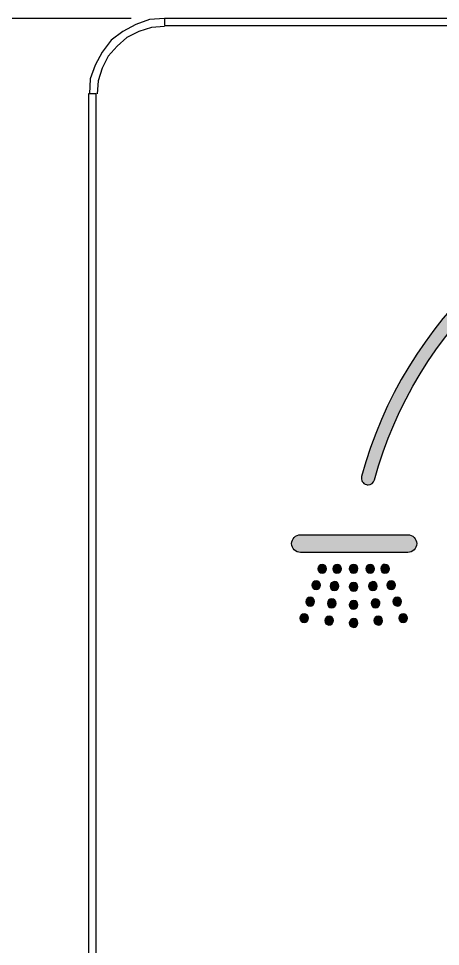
# Model space of a CAD drawing. Extents: x -1640 to -1430, y -4199 to -3902.
# Drawn here: x -1567.24 to -1554.55, y -4013.35 to -3985.44 of the extents above; entities that cross this region are included whole.
import ezdxf

# ---------------------------------------------------------------- set-up
doc = ezdxf.new("R2010")
doc.units = 0
doc.header["$LTSCALE"] = 7
for name, color, linetype in [('D', 2, 'CONTINUOUS'), ('DIM', 2, 'CONTINUOUS'), ('DWG', 7, 'CONTINUOUS')]:
    doc.layers.add(name, color=color, linetype=linetype)

msp = doc.modelspace()

# ---------------------------------------------------------------- hatches: boundary and pattern name
at = {"layer": 'D'}
h = msp.add_hatch(color=256, dxfattribs=at)
h.dxf.hatch_style = 2
edge = h.paths.add_edge_path()
edge.add_spline(control_points=[(-1556.727, -3999.468), (-1556.744, -3999.468), (-1556.761, -3999.465), (-1556.779, -3999.461), (-1556.886, -3999.432), (-1556.95, -3999.322), (-1556.921, -3999.214), (-1555.655, -3994.509), (-1551.743, -3990.897), (-1546.955, -3990.011), (-1546.846, -3989.991), (-1546.741, -3990.063), (-1546.721, -3990.172), (-1546.701, -3990.281), (-1546.773, -3990.386), (-1546.882, -3990.406), (-1551.519, -3991.264), (-1555.307, -3994.763), (-1556.533, -3999.319), (-1556.557, -3999.409), (-1556.638, -3999.468), (-1556.727, -3999.468)], knot_values=[0, 0, 0, 0, 1, 1, 1, 2, 2, 2, 3, 3, 3, 4, 4, 4, 5, 5, 5, 6, 6, 6, 7, 7, 7, 7], degree=3, periodic=0)
h = msp.add_hatch(color=256, dxfattribs=at)
h.dxf.hatch_style = 2
edge = h.paths.add_edge_path()
edge.add_spline(control_points=[(-1555.531, -4001.501), (-1555.384, -4001.501), (-1555.265, -4001.382), (-1555.265, -4001.235), (-1555.265, -4001.088), (-1555.384, -4000.969), (-1555.531, -4000.969), (-1555.531, -4000.969), (-1558.76, -4000.969), (-1558.76, -4000.969), (-1558.907, -4000.969), (-1559.026, -4001.088), (-1559.026, -4001.235), (-1559.026, -4001.382), (-1558.907, -4001.501), (-1558.76, -4001.501), (-1558.76, -4001.501), (-1555.531, -4001.501), (-1555.531, -4001.501)], knot_values=[0, 0, 0, 0, 1, 1, 1, 2, 2, 2, 3, 3, 3, 4, 4, 4, 5, 5, 5, 6, 6, 6, 6], degree=3, periodic=0)
h = msp.add_hatch(color=256, dxfattribs=at)
h.dxf.hatch_style = 2
edge = h.paths.add_edge_path()
edge.add_spline(control_points=[(-1558.108, -4001.858), (-1558.037, -4001.858), (-1557.978, -4001.917), (-1557.977, -4001.988), (-1557.977, -4002.061), (-1558.037, -4002.122), (-1558.108, -4002.122), (-1558.181, -4002.122), (-1558.237, -4002.065), (-1558.238, -4001.992), (-1558.239, -4001.919), (-1558.18, -4001.858), (-1558.108, -4001.858)], knot_values=[0, 0, 0, 0, 1, 1, 1, 2, 2, 2, 3, 3, 3, 4, 4, 4, 4], degree=3, periodic=0)
h = msp.add_hatch(color=256, dxfattribs=at)
h.dxf.hatch_style = 2
edge = h.paths.add_edge_path()
edge.add_spline(control_points=[(-1557.657, -4001.858), (-1557.587, -4001.859), (-1557.528, -4001.92), (-1557.529, -4001.99), (-1557.529, -4002.063), (-1557.59, -4002.123), (-1557.662, -4002.122), (-1557.732, -4002.121), (-1557.793, -4002.059), (-1557.792, -4001.99), (-1557.791, -4001.919), (-1557.728, -4001.857), (-1557.657, -4001.858)], knot_values=[0, 0, 0, 0, 1, 1, 1, 2, 2, 2, 3, 3, 3, 4, 4, 4, 4], degree=3, periodic=0)
h = msp.add_hatch(color=256, dxfattribs=at)
h.dxf.hatch_style = 2
edge = h.paths.add_edge_path()
edge.add_spline(control_points=[(-1557.291, -4001.991), (-1557.291, -4001.916), (-1557.234, -4001.857), (-1557.161, -4001.858), (-1557.088, -4001.858), (-1557.033, -4001.914), (-1557.032, -4001.987), (-1557.031, -4002.062), (-1557.089, -4002.121), (-1557.162, -4002.121), (-1557.233, -4002.121), (-1557.29, -4002.063), (-1557.291, -4001.991)], knot_values=[0, 0, 0, 0, 1, 1, 1, 2, 2, 2, 3, 3, 3, 4, 4, 4, 4], degree=3, periodic=0)
h = msp.add_hatch(color=256, dxfattribs=at)
h.dxf.hatch_style = 2
edge = h.paths.add_edge_path()
edge.add_spline(control_points=[(-1556.664, -4002.122), (-1556.736, -4002.121), (-1556.796, -4002.059), (-1556.794, -4001.987), (-1556.793, -4001.917), (-1556.732, -4001.858), (-1556.662, -4001.858), (-1556.59, -4001.859), (-1556.53, -4001.921), (-1556.531, -4001.993), (-1556.533, -4002.063), (-1556.594, -4002.123), (-1556.664, -4002.122)], knot_values=[0, 0, 0, 0, 1, 1, 1, 2, 2, 2, 3, 3, 3, 4, 4, 4, 4], degree=3, periodic=0)
h = msp.add_hatch(color=256, dxfattribs=at)
h.dxf.hatch_style = 2
edge = h.paths.add_edge_path()
edge.add_spline(control_points=[(-1556.085, -4001.996), (-1556.087, -4002.068), (-1556.146, -4002.124), (-1556.218, -4002.122), (-1556.291, -4002.12), (-1556.346, -4002.059), (-1556.344, -4001.984), (-1556.341, -4001.913), (-1556.281, -4001.855), (-1556.21, -4001.858), (-1556.137, -4001.86), (-1556.083, -4001.919), (-1556.085, -4001.996)], knot_values=[0, 0, 0, 0, 1, 1, 1, 2, 2, 2, 3, 3, 3, 4, 4, 4, 4], degree=3, periodic=0)
h = msp.add_hatch(color=256, dxfattribs=at)
h.dxf.hatch_style = 2
edge = h.paths.add_edge_path()
edge.add_spline(control_points=[(-1558.159, -4002.482), (-1558.159, -4002.557), (-1558.216, -4002.616), (-1558.289, -4002.616), (-1558.36, -4002.616), (-1558.419, -4002.558), (-1558.42, -4002.487), (-1558.422, -4002.414), (-1558.361, -4002.352), (-1558.29, -4002.352), (-1558.218, -4002.352), (-1558.159, -4002.411), (-1558.159, -4002.482)], knot_values=[0, 0, 0, 0, 1, 1, 1, 2, 2, 2, 3, 3, 3, 4, 4, 4, 4], degree=3, periodic=0)
h = msp.add_hatch(color=256, dxfattribs=at)
h.dxf.hatch_style = 2
edge = h.paths.add_edge_path()
edge.add_spline(control_points=[(-1557.871, -4002.511), (-1557.87, -4002.44), (-1557.812, -4002.379), (-1557.743, -4002.378), (-1557.67, -4002.377), (-1557.609, -4002.438), (-1557.609, -4002.51), (-1557.61, -4002.583), (-1557.67, -4002.643), (-1557.743, -4002.642), (-1557.813, -4002.641), (-1557.871, -4002.582), (-1557.871, -4002.511)], knot_values=[0, 0, 0, 0, 1, 1, 1, 2, 2, 2, 3, 3, 3, 4, 4, 4, 4], degree=3, periodic=0)
h = msp.add_hatch(color=256, dxfattribs=at)
h.dxf.hatch_style = 2
edge = h.paths.add_edge_path()
edge.add_spline(control_points=[(-1557.032, -4002.532), (-1557.032, -4002.604), (-1557.087, -4002.664), (-1557.158, -4002.666), (-1557.23, -4002.667), (-1557.29, -4002.608), (-1557.291, -4002.535), (-1557.291, -4002.459), (-1557.235, -4002.403), (-1557.16, -4002.403), (-1557.087, -4002.403), (-1557.033, -4002.457), (-1557.032, -4002.532)], knot_values=[0, 0, 0, 0, 1, 1, 1, 2, 2, 2, 3, 3, 3, 4, 4, 4, 4], degree=3, periodic=0)
h = msp.add_hatch(color=256, dxfattribs=at)
h.dxf.hatch_style = 2
edge = h.paths.add_edge_path()
edge.add_spline(control_points=[(-1556.712, -4002.512), (-1556.713, -4002.438), (-1556.655, -4002.378), (-1556.582, -4002.378), (-1556.51, -4002.378), (-1556.453, -4002.436), (-1556.452, -4002.509), (-1556.452, -4002.581), (-1556.507, -4002.64), (-1556.579, -4002.642), (-1556.652, -4002.644), (-1556.712, -4002.586), (-1556.712, -4002.512)], knot_values=[0, 0, 0, 0, 1, 1, 1, 2, 2, 2, 3, 3, 3, 4, 4, 4, 4], degree=3, periodic=0)
h = msp.add_hatch(color=256, dxfattribs=at)
h.dxf.hatch_style = 2
edge = h.paths.add_edge_path()
edge.add_spline(control_points=[(-1556.034, -4002.352), (-1555.961, -4002.352), (-1555.903, -4002.411), (-1555.903, -4002.486), (-1555.903, -4002.557), (-1555.961, -4002.616), (-1556.033, -4002.616), (-1556.103, -4002.617), (-1556.162, -4002.559), (-1556.163, -4002.488), (-1556.164, -4002.414), (-1556.106, -4002.353), (-1556.034, -4002.352)], knot_values=[0, 0, 0, 0, 1, 1, 1, 2, 2, 2, 3, 3, 3, 4, 4, 4, 4], degree=3, periodic=0)
h = msp.add_hatch(color=256, dxfattribs=at)
h.dxf.hatch_style = 2
edge = h.paths.add_edge_path()
edge.add_spline(control_points=[(-1558.339, -4002.977), (-1558.339, -4003.05), (-1558.398, -4003.111), (-1558.47, -4003.111), (-1558.54, -4003.111), (-1558.602, -4003.05), (-1558.602, -4002.981), (-1558.603, -4002.909), (-1558.541, -4002.847), (-1558.469, -4002.847), (-1558.399, -4002.847), (-1558.34, -4002.907), (-1558.339, -4002.977)], knot_values=[0, 0, 0, 0, 1, 1, 1, 2, 2, 2, 3, 3, 3, 4, 4, 4, 4], degree=3, periodic=0)
h = msp.add_hatch(color=256, dxfattribs=at)
h.dxf.hatch_style = 2
edge = h.paths.add_edge_path()
edge.add_spline(control_points=[(-1557.691, -4003.031), (-1557.691, -4003.103), (-1557.752, -4003.164), (-1557.823, -4003.163), (-1557.894, -4003.161), (-1557.952, -4003.102), (-1557.951, -4003.031), (-1557.951, -4002.959), (-1557.893, -4002.899), (-1557.823, -4002.899), (-1557.751, -4002.898), (-1557.69, -4002.958), (-1557.691, -4003.031)], knot_values=[0, 0, 0, 0, 1, 1, 1, 2, 2, 2, 3, 3, 3, 4, 4, 4, 4], degree=3, periodic=0)
h = msp.add_hatch(color=256, dxfattribs=at)
h.dxf.hatch_style = 2
edge = h.paths.add_edge_path()
edge.add_spline(control_points=[(-1557.032, -4003.08), (-1557.034, -4003.153), (-1557.089, -4003.209), (-1557.162, -4003.209), (-1557.236, -4003.208), (-1557.292, -4003.151), (-1557.291, -4003.075), (-1557.29, -4003), (-1557.232, -4002.946), (-1557.157, -4002.947), (-1557.083, -4002.949), (-1557.031, -4003.005), (-1557.032, -4003.08)], knot_values=[0, 0, 0, 0, 1, 1, 1, 2, 2, 2, 3, 3, 3, 4, 4, 4, 4], degree=3, periodic=0)
h = msp.add_hatch(color=256, dxfattribs=at)
h.dxf.hatch_style = 2
edge = h.paths.add_edge_path()
edge.add_spline(control_points=[(-1556.632, -4003.028), (-1556.631, -4002.956), (-1556.568, -4002.896), (-1556.496, -4002.899), (-1556.426, -4002.901), (-1556.367, -4002.964), (-1556.369, -4003.033), (-1556.371, -4003.105), (-1556.435, -4003.165), (-1556.506, -4003.163), (-1556.577, -4003.16), (-1556.634, -4003.098), (-1556.632, -4003.028)], knot_values=[0, 0, 0, 0, 1, 1, 1, 2, 2, 2, 3, 3, 3, 4, 4, 4, 4], degree=3, periodic=0)
h = msp.add_hatch(color=256, dxfattribs=at)
h.dxf.hatch_style = 2
edge = h.paths.add_edge_path()
edge.add_spline(control_points=[(-1555.851, -4002.847), (-1555.782, -4002.847), (-1555.722, -4002.907), (-1555.721, -4002.978), (-1555.719, -4003.049), (-1555.782, -4003.111), (-1555.854, -4003.111), (-1555.924, -4003.11), (-1555.983, -4003.05), (-1555.984, -4002.979), (-1555.984, -4002.908), (-1555.924, -4002.847), (-1555.851, -4002.847)], knot_values=[0, 0, 0, 0, 1, 1, 1, 2, 2, 2, 3, 3, 3, 4, 4, 4, 4], degree=3, periodic=0)
h = msp.add_hatch(color=256, dxfattribs=at)
h.dxf.hatch_style = 2
edge = h.paths.add_edge_path()
edge.add_spline(control_points=[(-1558.519, -4003.471), (-1558.518, -4003.543), (-1558.579, -4003.606), (-1558.65, -4003.606), (-1558.721, -4003.606), (-1558.781, -4003.547), (-1558.782, -4003.476), (-1558.784, -4003.405), (-1558.723, -4003.342), (-1558.651, -4003.342), (-1558.581, -4003.342), (-1558.52, -4003.401), (-1558.519, -4003.471)], knot_values=[0, 0, 0, 0, 1, 1, 1, 2, 2, 2, 3, 3, 3, 4, 4, 4, 4], degree=3, periodic=0)
h = msp.add_hatch(color=256, dxfattribs=at)
h.dxf.hatch_style = 2
edge = h.paths.add_edge_path()
edge.add_spline(control_points=[(-1558.033, -4003.551), (-1558.032, -4003.478), (-1557.971, -4003.418), (-1557.899, -4003.419), (-1557.828, -4003.42), (-1557.77, -4003.48), (-1557.771, -4003.551), (-1557.773, -4003.625), (-1557.832, -4003.684), (-1557.905, -4003.682), (-1557.975, -4003.681), (-1558.033, -4003.622), (-1558.033, -4003.551)], knot_values=[0, 0, 0, 0, 1, 1, 1, 2, 2, 2, 3, 3, 3, 4, 4, 4, 4], degree=3, periodic=0)
h = msp.add_hatch(color=256, dxfattribs=at)
h.dxf.hatch_style = 2
edge = h.paths.add_edge_path()
edge.add_spline(control_points=[(-1557.032, -4003.625), (-1557.034, -4003.698), (-1557.091, -4003.752), (-1557.164, -4003.752), (-1557.238, -4003.751), (-1557.293, -4003.693), (-1557.291, -4003.616), (-1557.289, -4003.546), (-1557.228, -4003.486), (-1557.159, -4003.488), (-1557.085, -4003.491), (-1557.031, -4003.549), (-1557.032, -4003.625)], knot_values=[0, 0, 0, 0, 1, 1, 1, 2, 2, 2, 3, 3, 3, 4, 4, 4, 4], degree=3, periodic=0)
h = msp.add_hatch(color=256, dxfattribs=at)
h.dxf.hatch_style = 2
edge = h.paths.add_edge_path()
edge.add_spline(control_points=[(-1556.29, -4003.552), (-1556.291, -4003.624), (-1556.349, -4003.682), (-1556.42, -4003.682), (-1556.493, -4003.682), (-1556.552, -4003.622), (-1556.551, -4003.549), (-1556.55, -4003.477), (-1556.492, -4003.419), (-1556.42, -4003.419), (-1556.347, -4003.418), (-1556.29, -4003.477), (-1556.29, -4003.552)], knot_values=[0, 0, 0, 0, 1, 1, 1, 2, 2, 2, 3, 3, 3, 4, 4, 4, 4], degree=3, periodic=0)
h = msp.add_hatch(color=256, dxfattribs=at)
h.dxf.hatch_style = 2
edge = h.paths.add_edge_path()
edge.add_spline(control_points=[(-1555.669, -4003.342), (-1555.599, -4003.342), (-1555.541, -4003.402), (-1555.541, -4003.474), (-1555.54, -4003.545), (-1555.603, -4003.606), (-1555.674, -4003.606), (-1555.744, -4003.605), (-1555.804, -4003.543), (-1555.804, -4003.473), (-1555.804, -4003.401), (-1555.742, -4003.342), (-1555.669, -4003.342)], knot_values=[0, 0, 0, 0, 1, 1, 1, 2, 2, 2, 3, 3, 3, 4, 4, 4, 4], degree=3, periodic=0)

# ---------------------------------------------------------------- linework, layer by layer
for points, knots in [([(-1556.727, -3999.468), (-1556.744, -3999.468), (-1556.761, -3999.465), (-1556.779, -3999.461), (-1556.886, -3999.432), (-1556.95, -3999.322), (-1556.921, -3999.214), (-1555.655, -3994.509), (-1551.743, -3990.897), (-1546.955, -3990.011), (-1546.846, -3989.991), (-1546.741, -3990.063), (-1546.721, -3990.172), (-1546.701, -3990.281), (-1546.773, -3990.386), (-1546.882, -3990.406), (-1551.519, -3991.264), (-1555.307, -3994.763), (-1556.533, -3999.319), (-1556.557, -3999.409), (-1556.638, -3999.468), (-1556.727, -3999.468)], [0, 0, 0, 0, 1, 1, 1, 2, 2, 2, 3, 3, 3, 4, 4, 4, 5, 5, 5, 6, 6, 6, 7, 7, 7, 7]), ([(-1555.531, -4001.501), (-1555.384, -4001.501), (-1555.265, -4001.382), (-1555.265, -4001.235), (-1555.265, -4001.088), (-1555.384, -4000.969), (-1555.531, -4000.969), (-1555.531, -4000.969), (-1558.76, -4000.969), (-1558.76, -4000.969), (-1558.907, -4000.969), (-1559.026, -4001.088), (-1559.026, -4001.235), (-1559.026, -4001.382), (-1558.907, -4001.501), (-1558.76, -4001.501), (-1558.76, -4001.501), (-1555.531, -4001.501), (-1555.531, -4001.501)], [0, 0, 0, 0, 1, 1, 1, 2, 2, 2, 3, 3, 3, 4, 4, 4, 5, 5, 5, 6, 6, 6, 6]), ([(-1558.108, -4001.858), (-1558.037, -4001.858), (-1557.978, -4001.917), (-1557.977, -4001.988), (-1557.977, -4002.061), (-1558.037, -4002.122), (-1558.108, -4002.122), (-1558.181, -4002.122), (-1558.237, -4002.065), (-1558.238, -4001.992), (-1558.239, -4001.919), (-1558.18, -4001.858), (-1558.108, -4001.858)], [0, 0, 0, 0, 1, 1, 1, 2, 2, 2, 3, 3, 3, 4, 4, 4, 4]), ([(-1557.657, -4001.858), (-1557.587, -4001.859), (-1557.528, -4001.92), (-1557.529, -4001.99), (-1557.529, -4002.063), (-1557.59, -4002.123), (-1557.662, -4002.122), (-1557.732, -4002.121), (-1557.793, -4002.059), (-1557.792, -4001.99), (-1557.791, -4001.919), (-1557.728, -4001.857), (-1557.657, -4001.858)], [0, 0, 0, 0, 1, 1, 1, 2, 2, 2, 3, 3, 3, 4, 4, 4, 4]), ([(-1557.291, -4001.991), (-1557.291, -4001.916), (-1557.234, -4001.857), (-1557.161, -4001.858), (-1557.088, -4001.858), (-1557.033, -4001.914), (-1557.032, -4001.987), (-1557.031, -4002.062), (-1557.089, -4002.121), (-1557.162, -4002.121), (-1557.233, -4002.121), (-1557.29, -4002.063), (-1557.291, -4001.991)], [0, 0, 0, 0, 1, 1, 1, 2, 2, 2, 3, 3, 3, 4, 4, 4, 4]), ([(-1556.664, -4002.122), (-1556.736, -4002.121), (-1556.796, -4002.059), (-1556.794, -4001.987), (-1556.793, -4001.917), (-1556.732, -4001.858), (-1556.662, -4001.858), (-1556.59, -4001.859), (-1556.53, -4001.921), (-1556.531, -4001.993), (-1556.533, -4002.063), (-1556.594, -4002.123), (-1556.664, -4002.122)], [0, 0, 0, 0, 1, 1, 1, 2, 2, 2, 3, 3, 3, 4, 4, 4, 4]), ([(-1556.085, -4001.996), (-1556.087, -4002.068), (-1556.146, -4002.124), (-1556.218, -4002.122), (-1556.291, -4002.12), (-1556.346, -4002.059), (-1556.344, -4001.984), (-1556.341, -4001.913), (-1556.281, -4001.855), (-1556.21, -4001.858), (-1556.137, -4001.86), (-1556.083, -4001.919), (-1556.085, -4001.996)], [0, 0, 0, 0, 1, 1, 1, 2, 2, 2, 3, 3, 3, 4, 4, 4, 4]), ([(-1558.159, -4002.482), (-1558.159, -4002.557), (-1558.216, -4002.616), (-1558.289, -4002.616), (-1558.36, -4002.616), (-1558.419, -4002.558), (-1558.42, -4002.487), (-1558.422, -4002.414), (-1558.361, -4002.352), (-1558.29, -4002.352), (-1558.218, -4002.352), (-1558.159, -4002.411), (-1558.159, -4002.482)], [0, 0, 0, 0, 1, 1, 1, 2, 2, 2, 3, 3, 3, 4, 4, 4, 4]), ([(-1557.871, -4002.511), (-1557.87, -4002.44), (-1557.812, -4002.379), (-1557.743, -4002.378), (-1557.67, -4002.377), (-1557.609, -4002.438), (-1557.609, -4002.51), (-1557.61, -4002.583), (-1557.67, -4002.643), (-1557.743, -4002.642), (-1557.813, -4002.641), (-1557.871, -4002.582), (-1557.871, -4002.511)], [0, 0, 0, 0, 1, 1, 1, 2, 2, 2, 3, 3, 3, 4, 4, 4, 4]), ([(-1557.032, -4002.532), (-1557.032, -4002.604), (-1557.087, -4002.664), (-1557.158, -4002.666), (-1557.23, -4002.667), (-1557.29, -4002.608), (-1557.291, -4002.535), (-1557.291, -4002.459), (-1557.235, -4002.403), (-1557.16, -4002.403), (-1557.087, -4002.403), (-1557.033, -4002.457), (-1557.032, -4002.532)], [0, 0, 0, 0, 1, 1, 1, 2, 2, 2, 3, 3, 3, 4, 4, 4, 4]), ([(-1556.712, -4002.512), (-1556.713, -4002.438), (-1556.655, -4002.378), (-1556.582, -4002.378), (-1556.51, -4002.378), (-1556.453, -4002.436), (-1556.452, -4002.509), (-1556.452, -4002.581), (-1556.507, -4002.64), (-1556.579, -4002.642), (-1556.652, -4002.644), (-1556.712, -4002.586), (-1556.712, -4002.512)], [0, 0, 0, 0, 1, 1, 1, 2, 2, 2, 3, 3, 3, 4, 4, 4, 4]), ([(-1556.034, -4002.352), (-1555.961, -4002.352), (-1555.903, -4002.411), (-1555.903, -4002.486), (-1555.903, -4002.557), (-1555.961, -4002.616), (-1556.033, -4002.616), (-1556.103, -4002.617), (-1556.162, -4002.559), (-1556.163, -4002.488), (-1556.164, -4002.414), (-1556.106, -4002.353), (-1556.034, -4002.352)], [0, 0, 0, 0, 1, 1, 1, 2, 2, 2, 3, 3, 3, 4, 4, 4, 4]), ([(-1558.339, -4002.977), (-1558.339, -4003.05), (-1558.398, -4003.111), (-1558.47, -4003.111), (-1558.54, -4003.111), (-1558.602, -4003.05), (-1558.602, -4002.981), (-1558.603, -4002.909), (-1558.541, -4002.847), (-1558.469, -4002.847), (-1558.399, -4002.847), (-1558.34, -4002.907), (-1558.339, -4002.977)], [0, 0, 0, 0, 1, 1, 1, 2, 2, 2, 3, 3, 3, 4, 4, 4, 4]), ([(-1557.691, -4003.031), (-1557.691, -4003.103), (-1557.752, -4003.164), (-1557.823, -4003.163), (-1557.894, -4003.161), (-1557.952, -4003.102), (-1557.951, -4003.031), (-1557.951, -4002.959), (-1557.893, -4002.899), (-1557.823, -4002.899), (-1557.751, -4002.898), (-1557.69, -4002.958), (-1557.691, -4003.031)], [0, 0, 0, 0, 1, 1, 1, 2, 2, 2, 3, 3, 3, 4, 4, 4, 4]), ([(-1557.032, -4003.08), (-1557.034, -4003.153), (-1557.089, -4003.209), (-1557.162, -4003.209), (-1557.236, -4003.208), (-1557.292, -4003.151), (-1557.291, -4003.075), (-1557.29, -4003), (-1557.232, -4002.946), (-1557.157, -4002.947), (-1557.083, -4002.949), (-1557.031, -4003.005), (-1557.032, -4003.08)], [0, 0, 0, 0, 1, 1, 1, 2, 2, 2, 3, 3, 3, 4, 4, 4, 4]), ([(-1556.632, -4003.028), (-1556.631, -4002.956), (-1556.568, -4002.896), (-1556.496, -4002.899), (-1556.426, -4002.901), (-1556.367, -4002.964), (-1556.369, -4003.033), (-1556.371, -4003.105), (-1556.435, -4003.165), (-1556.506, -4003.163), (-1556.577, -4003.16), (-1556.634, -4003.098), (-1556.632, -4003.028)], [0, 0, 0, 0, 1, 1, 1, 2, 2, 2, 3, 3, 3, 4, 4, 4, 4]), ([(-1555.851, -4002.847), (-1555.782, -4002.847), (-1555.722, -4002.907), (-1555.721, -4002.978), (-1555.719, -4003.049), (-1555.782, -4003.111), (-1555.854, -4003.111), (-1555.924, -4003.11), (-1555.983, -4003.05), (-1555.984, -4002.979), (-1555.984, -4002.908), (-1555.924, -4002.847), (-1555.851, -4002.847)], [0, 0, 0, 0, 1, 1, 1, 2, 2, 2, 3, 3, 3, 4, 4, 4, 4]), ([(-1558.519, -4003.471), (-1558.518, -4003.543), (-1558.579, -4003.606), (-1558.65, -4003.606), (-1558.721, -4003.606), (-1558.781, -4003.547), (-1558.782, -4003.476), (-1558.784, -4003.405), (-1558.723, -4003.342), (-1558.651, -4003.342), (-1558.581, -4003.342), (-1558.52, -4003.401), (-1558.519, -4003.471)], [0, 0, 0, 0, 1, 1, 1, 2, 2, 2, 3, 3, 3, 4, 4, 4, 4]), ([(-1558.033, -4003.551), (-1558.032, -4003.478), (-1557.971, -4003.418), (-1557.899, -4003.419), (-1557.828, -4003.42), (-1557.77, -4003.48), (-1557.771, -4003.551), (-1557.773, -4003.625), (-1557.832, -4003.684), (-1557.905, -4003.682), (-1557.975, -4003.681), (-1558.033, -4003.622), (-1558.033, -4003.551)], [0, 0, 0, 0, 1, 1, 1, 2, 2, 2, 3, 3, 3, 4, 4, 4, 4]), ([(-1557.032, -4003.625), (-1557.034, -4003.698), (-1557.091, -4003.752), (-1557.164, -4003.752), (-1557.238, -4003.751), (-1557.293, -4003.693), (-1557.291, -4003.616), (-1557.289, -4003.546), (-1557.228, -4003.486), (-1557.159, -4003.488), (-1557.085, -4003.491), (-1557.031, -4003.549), (-1557.032, -4003.625)], [0, 0, 0, 0, 1, 1, 1, 2, 2, 2, 3, 3, 3, 4, 4, 4, 4]), ([(-1556.29, -4003.552), (-1556.291, -4003.624), (-1556.349, -4003.682), (-1556.42, -4003.682), (-1556.493, -4003.682), (-1556.552, -4003.622), (-1556.551, -4003.549), (-1556.55, -4003.477), (-1556.492, -4003.419), (-1556.42, -4003.419), (-1556.347, -4003.418), (-1556.29, -4003.477), (-1556.29, -4003.552)], [0, 0, 0, 0, 1, 1, 1, 2, 2, 2, 3, 3, 3, 4, 4, 4, 4]), ([(-1555.669, -4003.342), (-1555.599, -4003.342), (-1555.541, -4003.402), (-1555.541, -4003.474), (-1555.54, -4003.545), (-1555.603, -4003.606), (-1555.674, -4003.606), (-1555.744, -4003.605), (-1555.804, -4003.543), (-1555.804, -4003.473), (-1555.804, -4003.401), (-1555.742, -4003.342), (-1555.669, -4003.342)], [0, 0, 0, 0, 1, 1, 1, 2, 2, 2, 3, 3, 3, 4, 4, 4, 4])]:
    msp.add_open_spline(points, degree=3, knots=knots, dxfattribs=at)
at = {"layer": 'DIM', "ltscale": 0.6}
msp.add_line((-1563.852, -3985.442), (-1578.168, -3985.442), dxfattribs=at)
at = {"layer": 'DWG'}
for points in [[(-1562.852, -3985.442), (-1563.299, -3985.472), (-1563.715, -3985.621), (-1564.102, -3985.829), (-1564.459, -3986.097), (-1564.727, -3986.454), (-1564.935, -3986.841), (-1565.084, -3987.257), (-1565.113, -3987.703)], [(-1562.852, -3985.68), (-1563.239, -3985.71), (-1563.626, -3985.829), (-1563.983, -3986.008), (-1564.28, -3986.275), (-1564.548, -3986.573), (-1564.727, -3986.93), (-1564.846, -3987.317), (-1564.875, -3987.703)]]:
    msp.add_lwpolyline(points, dxfattribs=at)
for points in [[(-1562.852, -3985.651), (-1489.965, -3985.651), (-1489.965, -3985.442), (-1562.852, -3985.442)], [(-1564.905, -4017.334), (-1564.905, -3987.703), (-1565.143, -3987.703), (-1565.143, -4017.334)]]:
    msp.add_lwpolyline(points, close=True, dxfattribs=at)

doc.saveas('drawing.dxf')
